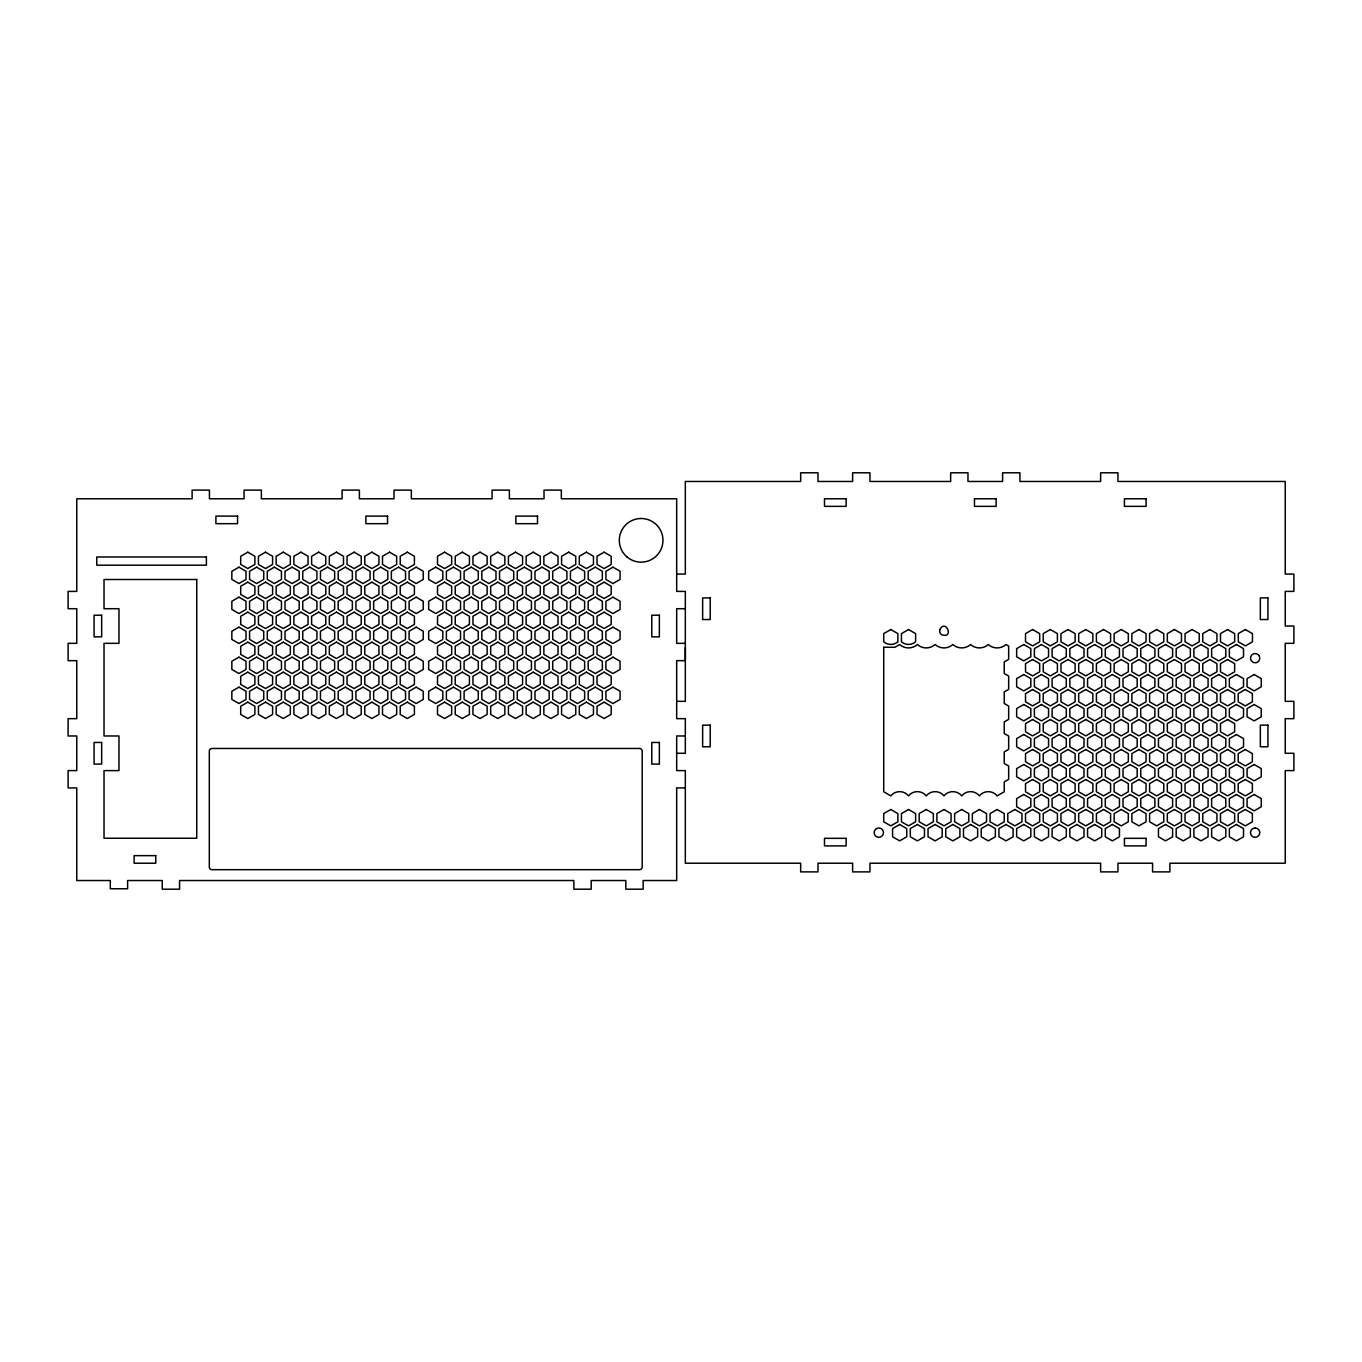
<?xml version="1.0" encoding="UTF-8"?>
<svg xmlns="http://www.w3.org/2000/svg" width="1362" height="1362" viewBox="0 0 1362 1362"><rect width="100%" height="100%" fill="white"/><g stroke="black" fill="none" stroke-linecap="round" stroke-linejoin="round"><path stroke-width="1.5" d="M685.324 787.917L676.676 787.917L676.676 880.533L643.136 880.533L643.136 889.199L625.822 889.199L625.822 880.533L591.176 880.533L591.176 889.199L573.862 889.199L573.862 880.533L179.563 880.533L179.563 889.199L162.248 889.199L162.248 880.533L127.619 880.533L127.619 888.756L110.305 888.756L110.305 880.533L76.766 880.533L76.766 787.917L68.1 787.917L68.1 770.603L76.766 770.603L76.766 735.974L68.1 735.974L68.1 718.659L76.766 718.659L76.766 660.655L68.1 660.655L68.1 643.341L76.766 643.341L76.766 608.712L68.1 608.712L68.1 591.397L76.766 591.397L76.766 498.781L192.11 498.781L192.11 490.116L209.425 490.116L209.425 498.781L244.053 498.781L244.053 490.116L261.368 490.116L261.368 498.781L342.083 498.781L342.083 490.116L359.398 490.116L359.398 498.781L394.027 498.781L394.027 490.116L411.341 490.116L411.341 498.781L492.057 498.781L492.057 490.116L509.371 490.116L509.371 498.781L544.017 498.781L544.017 490.116L561.331 490.116L561.331 498.781L676.676 498.781L676.676 591.397L685.324 591.397L685.324 643.341L685.324 701.345L676.676 701.345M676.676 574.083L685.324 574.083L685.324 481.467L800.669 481.467L800.669 472.801L817.983 472.801L817.983 481.467L852.629 481.467L852.629 472.801L869.943 472.801L869.943 481.467L950.659 481.467L950.659 472.801L967.973 472.801L967.973 481.467L1002.602 481.467L1002.602 472.801L1019.917 472.801L1019.917 481.467L1100.632 481.467L1100.632 472.801L1117.947 472.801L1117.947 481.467L1285.234 481.467L1285.234 574.083L1293.9 574.083L1293.9 591.397L1285.234 591.397L1285.234 626.026L1293.9 626.026L1293.9 643.341L1285.234 643.341L1285.234 701.345L1293.9 701.345L1293.9 718.659L1285.234 718.659L1285.234 753.288L1293.9 753.288L1293.9 770.603L1285.234 770.603L1285.234 863.219L1169.89 863.219L1169.89 871.884L1152.575 871.884L1152.575 863.219L1117.947 863.219L1117.947 871.884L1100.632 871.884L1100.632 863.219L869.943 863.219L869.943 871.884L852.629 871.884L852.629 863.219L817.983 863.219L817.983 871.884L800.669 871.884L800.669 863.219L685.324 863.219L685.324 770.603L676.676 770.603L676.676 735.974L685.324 735.974M685.324 608.712L676.676 608.712L676.676 643.341L685.324 643.341M676.676 753.288L685.324 753.288L685.324 718.659L676.676 718.659L676.676 660.655L685.324 660.655L685.324 647.461M883.717 647.273L883.717 791.782L890.799 795.868A11.407 11.407 0 0 1 908.522 795.868A11.407 11.407 0 0 1 926.262 795.868A11.407 11.407 0 0 1 943.985 795.868A11.407 11.407 0 0 1 961.708 795.868A11.407 11.407 0 0 1 979.431 795.868A11.407 11.407 0 0 1 997.154 795.868L1004.237 791.782L1004.237 781.907L1008.663 779.336L1008.663 766.04L1004.237 763.486L1004.237 751.909L1008.663 749.355L1008.663 736.059L1004.237 733.488L1004.237 721.911L1008.663 719.357L1008.663 706.061L1004.237 703.49L1004.237 691.913L1008.663 689.359L1008.663 676.063L1004.237 673.509L1004.237 661.915L1008.663 659.361L1008.663 646.065L1006.007 644.532A13.279 13.279 0 0 1 988.284 644.532A13.279 13.279 0 0 1 970.561 644.532A13.279 13.279 0 0 1 952.838 644.532A13.279 13.279 0 0 1 935.115 644.532A13.279 13.279 0 0 1 917.392 644.532A13.279 13.279 0 0 1 899.669 644.532L894.936 647.273L883.717 647.273M939.797 629.67L939.797 632.07A4.631 4.631 0 0 0 941.959 634.879C954.575 638.642 945.551 618.314 939.797 629.67M875.545 829.373L874.813 830.343A4.631 4.631 0 0 0 874.813 834.974L875.545 835.927A4.631 4.631 0 0 0 882.508 835.485A4.631 4.631 0 0 0 881.146 828.641L880.022 828.181A4.631 4.631 0 0 0 875.545 829.373M247.799 552.189L240.699 556.275L240.699 564.447L247.799 568.55L254.881 564.447L254.881 556.275L247.799 552.189M238.929 567.171L231.846 571.274L231.846 579.446L238.929 583.532L246.011 579.446L246.011 571.274L238.929 567.171M265.522 552.189L258.44 556.275L258.44 564.447L265.522 568.55L272.604 564.447L272.604 556.275L265.522 552.189M256.652 567.171L249.569 571.274L249.569 579.446L256.652 583.532L263.734 579.446L263.734 571.274L256.652 567.171M283.245 552.189L276.163 556.275L276.163 564.447L283.245 568.55L290.327 564.447L290.327 556.275L283.245 552.189M247.799 582.17L240.699 586.273L240.699 594.445L247.799 598.531L254.881 594.445L254.881 586.273L247.799 582.17M274.375 567.171L267.292 571.274L267.292 579.446L274.375 583.532L281.457 579.446L281.457 571.274L274.375 567.171M300.968 552.189L293.886 556.275L293.886 564.447L300.968 568.55L308.05 564.447L308.05 556.275L300.968 552.189M238.929 597.169L231.846 601.272L231.846 609.444L238.929 613.53L246.011 609.444L246.011 601.272L238.929 597.169M265.522 582.17L258.44 586.273L258.44 594.445L265.522 598.531L272.604 594.445L272.604 586.273L265.522 582.17M292.098 567.171L285.016 571.274L285.016 579.446L292.098 583.532L299.18 579.446L299.18 571.274L292.098 567.171M318.691 552.189L311.609 556.275L311.609 564.447L318.691 568.55L325.773 564.447L325.773 556.275L318.691 552.189M256.652 597.169L249.569 601.272L249.569 609.444L256.652 613.53L263.734 609.444L263.734 601.272L256.652 597.169M283.245 582.17L276.163 586.273L276.163 594.445L283.245 598.531L290.327 594.445L290.327 586.273L283.245 582.17M309.821 567.171L302.739 571.274L302.739 579.446L309.821 583.532L316.92 579.446L316.92 571.274L309.821 567.171M336.414 552.189L329.332 556.275L329.332 564.447L336.414 568.55L343.496 564.447L343.496 556.275L336.414 552.189M247.799 612.168L240.699 616.254L240.699 624.443L247.799 628.529L254.881 624.443L254.881 616.254L247.799 612.168M274.375 597.169L267.292 601.272L267.292 609.444L274.375 613.53L281.457 609.444L281.457 601.272L274.375 597.169M300.968 582.17L293.886 586.273L293.886 594.445L300.968 598.531L308.05 594.445L308.05 586.273L300.968 582.17M327.544 567.171L320.462 571.274L320.462 579.446L327.544 583.532L334.643 579.446L334.643 571.274L327.544 567.171M354.137 552.189L347.055 556.275L347.055 564.447L354.137 568.55L361.219 564.447L361.219 556.275L354.137 552.189M238.929 627.167L231.846 631.253L231.846 639.442L238.929 643.528L246.011 639.442L246.011 631.253L238.929 627.167M265.522 612.168L258.44 616.254L258.44 624.443L265.522 628.529L272.604 624.443L272.604 616.254L265.522 612.168M292.098 597.169L285.016 601.272L285.016 609.444L292.098 613.53L299.18 609.444L299.18 601.272L292.098 597.169M318.691 582.17L311.609 586.273L311.609 594.445L318.691 598.531L325.773 594.445L325.773 586.273L318.691 582.17M345.284 567.171L338.185 571.274L338.185 579.446L345.284 583.532L352.366 579.446L352.366 571.274L345.284 567.171M371.86 552.189L364.778 556.275L364.778 564.447L371.86 568.55L378.942 564.447L378.942 556.275L371.86 552.189M256.652 627.167L249.569 631.253L249.569 639.442L256.652 643.528L263.734 639.442L263.734 631.253L256.652 627.167M283.245 612.168L276.163 616.254L276.163 624.443L283.245 628.529L290.327 624.443L290.327 616.254L283.245 612.168M309.821 597.169L302.739 601.272L302.739 609.444L309.821 613.53L316.92 609.444L316.92 601.272L309.821 597.169M336.414 582.17L329.332 586.273L329.332 594.445L336.414 598.531L343.496 594.445L343.496 586.273L336.414 582.17M363.007 567.171L355.925 571.274L355.925 579.446L363.007 583.532L370.089 579.446L370.089 571.274L363.007 567.171M389.583 552.189L382.501 556.275L382.501 564.447L389.583 568.55L396.665 564.447L396.665 556.275L389.583 552.189M247.799 642.166L240.699 646.252L240.699 654.441L247.799 658.527L254.881 654.441L254.881 646.252L247.799 642.166M274.375 627.167L267.292 631.253L267.292 639.442L274.375 643.528L281.457 639.442L281.457 631.253L274.375 627.167M300.968 612.168L293.886 616.254L293.886 624.443L300.968 628.529L308.05 624.443L308.05 616.254L300.968 612.168M327.544 597.169L320.462 601.272L320.462 609.444L327.544 613.53L334.643 609.444L334.643 601.272L327.544 597.169M354.137 582.17L347.055 586.273L347.055 594.445L354.137 598.531L361.219 594.445L361.219 586.273L354.137 582.17M380.73 567.171L373.648 571.274L373.648 579.446L380.73 583.532L387.812 579.446L387.812 571.274L380.73 567.171M407.306 552.189L400.224 556.275L400.224 564.447L407.306 568.55L414.406 564.447L414.406 556.275L407.306 552.189M238.929 657.165L231.846 661.251L231.846 669.44L238.929 673.526L246.011 669.44L246.011 661.251L238.929 657.165M265.522 642.166L258.44 646.252L258.44 654.441L265.522 658.527L272.604 654.441L272.604 646.252L265.522 642.166M292.098 627.167L285.016 631.253L285.016 639.442L292.098 643.528L299.18 639.442L299.18 631.253L292.098 627.167M318.691 612.168L311.609 616.254L311.609 624.443L318.691 628.529L325.773 624.443L325.773 616.254L318.691 612.168M345.284 597.169L338.185 601.272L338.185 609.444L345.284 613.53L352.366 609.444L352.366 601.272L345.284 597.169M371.86 582.17L364.778 586.273L364.778 594.445L371.86 598.531L378.942 594.445L378.942 586.273L371.86 582.17M398.453 567.171L391.371 571.274L391.371 579.446L398.453 583.532L405.535 579.446L405.535 571.274L398.453 567.171M256.652 657.165L249.569 661.251L249.569 669.44L256.652 673.526L263.734 669.44L263.734 661.251L256.652 657.165M283.245 642.166L276.163 646.252L276.163 654.441L283.245 658.527L290.327 654.441L290.327 646.252L283.245 642.166M309.821 627.167L302.739 631.253L302.739 639.442L309.821 643.528L316.92 639.442L316.92 631.253L309.821 627.167M336.414 612.168L329.332 616.254L329.332 624.443L336.414 628.529L343.496 624.443L343.496 616.254L336.414 612.168M363.007 597.169L355.925 601.272L355.925 609.444L363.007 613.53L370.089 609.444L370.089 601.272L363.007 597.169M389.583 582.17L382.501 586.273L382.501 594.445L389.583 598.531L396.665 594.445L396.665 586.273L389.583 582.17M416.176 567.171L409.094 571.274L409.094 579.446L416.176 583.532L423.259 579.446L423.259 571.274L416.176 567.171M444.591 552.189L437.508 556.275L437.508 564.447L444.591 568.55L451.673 564.447L451.673 556.275L444.591 552.189M247.799 672.164L240.699 676.25L240.699 684.439L247.799 688.525L254.881 684.439L254.881 676.25L247.799 672.164M274.375 657.165L267.292 661.251L267.292 669.44L274.375 673.526L281.457 669.44L281.457 661.251L274.375 657.165M300.968 642.166L293.886 646.252L293.886 654.441L300.968 658.527L308.05 654.441L308.05 646.252L300.968 642.166M327.544 627.167L320.462 631.253L320.462 639.442L327.544 643.528L334.643 639.442L334.643 631.253L327.544 627.167M354.137 612.168L347.055 616.254L347.055 624.443L354.137 628.529L361.219 624.443L361.219 616.254L354.137 612.168M380.73 597.169L373.648 601.272L373.648 609.444L380.73 613.53L387.812 609.444L387.812 601.272L380.73 597.169M407.306 582.17L400.224 586.273L400.224 594.445L407.306 598.531L414.406 594.445L414.406 586.273L407.306 582.17M435.738 567.171L428.655 571.274L428.655 579.446L435.738 583.532L442.82 579.446L442.82 571.274L435.738 567.171M462.314 552.189L455.231 556.275L455.231 564.447L462.314 568.55L469.413 564.447L469.413 556.275L462.314 552.189M238.929 687.163L231.846 691.249L231.846 699.438L238.929 703.524L246.011 699.438L246.011 691.249L238.929 687.163M265.522 672.164L258.44 676.25L258.44 684.439L265.522 688.525L272.604 684.439L272.604 676.25L265.522 672.164M292.098 657.165L285.016 661.251L285.016 669.44L292.098 673.526L299.18 669.44L299.18 661.251L292.098 657.165M318.691 642.166L311.609 646.252L311.609 654.441L318.691 658.527L325.773 654.441L325.773 646.252L318.691 642.166M345.284 627.167L338.185 631.253L338.185 639.442L345.284 643.528L352.366 639.442L352.366 631.253L345.284 627.167M371.86 612.168L364.778 616.254L364.778 624.443L371.86 628.529L378.942 624.443L378.942 616.254L371.86 612.168M398.453 597.169L391.371 601.272L391.371 609.444L398.453 613.53L405.535 609.444L405.535 601.272L398.453 597.169M453.461 567.171L446.378 571.274L446.378 579.446L453.461 583.532L460.543 579.446L460.543 571.274L453.461 567.171M480.037 552.189L472.954 556.275L472.954 564.447L480.037 568.55L487.136 564.447L487.136 556.275L480.037 552.189M256.652 687.163L249.569 691.249L249.569 699.438L256.652 703.524L263.734 699.438L263.734 691.249L256.652 687.163M283.245 672.164L276.163 676.25L276.163 684.439L283.245 688.525L290.327 684.439L290.327 676.25L283.245 672.164M309.821 657.165L302.739 661.251L302.739 669.44L309.821 673.526L316.92 669.44L316.92 661.251L309.821 657.165M336.414 642.166L329.332 646.252L329.332 654.441L336.414 658.527L343.496 654.441L343.496 646.252L336.414 642.166M363.007 627.167L355.925 631.253L355.925 639.442L363.007 643.528L370.089 639.442L370.089 631.253L363.007 627.167M389.583 612.168L382.501 616.254L382.501 624.443L389.583 628.529L396.665 624.443L396.665 616.254L389.583 612.168M416.176 597.169L409.094 601.272L409.094 609.444L416.176 613.53L423.259 609.444L423.259 601.272L416.176 597.169M444.591 582.17L437.508 586.273L437.508 594.445L444.591 598.531L451.673 594.445L451.673 586.273L444.591 582.17M471.184 567.171L464.101 571.274L464.101 579.446L471.184 583.532L478.266 579.446L478.266 571.274L471.184 567.171M497.777 552.189L490.678 556.275L490.678 564.447L497.777 568.55L504.859 564.447L504.859 556.275L497.777 552.189M247.799 702.162L240.699 706.248L240.699 714.437L247.799 718.523L254.881 714.437L254.881 706.248L247.799 702.162M274.375 687.163L267.292 691.249L267.292 699.438L274.375 703.524L281.457 699.438L281.457 691.249L274.375 687.163M300.968 672.164L293.886 676.25L293.886 684.439L300.968 688.525L308.05 684.439L308.05 676.25L300.968 672.164M327.544 657.165L320.462 661.251L320.462 669.44L327.544 673.526L334.643 669.44L334.643 661.251L327.544 657.165M354.137 642.166L347.055 646.252L347.055 654.441L354.137 658.527L361.219 654.441L361.219 646.252L354.137 642.166M380.73 627.167L373.648 631.253L373.648 639.442L380.73 643.528L387.812 639.442L387.812 631.253L380.73 627.167M407.306 612.168L400.224 616.254L400.224 624.443L407.306 628.529L414.406 624.443L414.406 616.254L407.306 612.168M435.738 597.169L428.655 601.272L428.655 609.444L435.738 613.53L442.82 609.444L442.82 601.272L435.738 597.169M462.314 582.17L455.231 586.273L455.231 594.445L462.314 598.531L469.413 594.445L469.413 586.273L462.314 582.17M488.907 567.171L481.825 571.274L481.825 579.446L488.907 583.532L495.989 579.446L495.989 571.274L488.907 567.171M515.5 552.189L508.418 556.275L508.418 564.447L515.5 568.55L522.582 564.447L522.582 556.275L515.5 552.189M265.522 702.162L258.44 706.248L258.44 714.437L265.522 718.523L272.604 714.437L272.604 706.248L265.522 702.162M292.098 687.163L285.016 691.249L285.016 699.438L292.098 703.524L299.18 699.438L299.18 691.249L292.098 687.163M318.691 672.164L311.609 676.25L311.609 684.439L318.691 688.525L325.773 684.439L325.773 676.25L318.691 672.164M345.284 657.165L338.185 661.251L338.185 669.44L345.284 673.526L352.366 669.44L352.366 661.251L345.284 657.165M371.86 642.166L364.778 646.252L364.778 654.441L371.86 658.527L378.942 654.441L378.942 646.252L371.86 642.166M398.453 627.167L391.371 631.253L391.371 639.442L398.453 643.528L405.535 639.442L405.535 631.253L398.453 627.167M453.461 597.169L446.378 601.272L446.378 609.444L453.461 613.53L460.543 609.444L460.543 601.272L453.461 597.169M480.037 582.17L472.954 586.273L472.954 594.445L480.037 598.531L487.136 594.445L487.136 586.273L480.037 582.17M506.63 567.171L499.548 571.274L499.548 579.446L506.63 583.532L513.712 579.446L513.712 571.274L506.63 567.171M533.223 552.189L526.141 556.275L526.141 564.447L533.223 568.55L540.305 564.447L540.305 556.275L533.223 552.189M283.245 702.162L276.163 706.248L276.163 714.437L283.245 718.523L290.327 714.437L290.327 706.248L283.245 702.162M309.821 687.163L302.739 691.249L302.739 699.438L309.821 703.524L316.92 699.438L316.92 691.249L309.821 687.163M336.414 672.164L329.332 676.25L329.332 684.439L336.414 688.525L343.496 684.439L343.496 676.25L336.414 672.164M363.007 657.165L355.925 661.251L355.925 669.44L363.007 673.526L370.089 669.44L370.089 661.251L363.007 657.165M389.583 642.166L382.501 646.252L382.501 654.441L389.583 658.527L396.665 654.441L396.665 646.252L389.583 642.166M416.176 627.167L409.094 631.253L409.094 639.442L416.176 643.528L423.259 639.442L423.259 631.253L416.176 627.167M444.591 612.168L437.508 616.254L437.508 624.443L444.591 628.529L451.673 624.443L451.673 616.254L444.591 612.168M471.184 597.169L464.101 601.272L464.101 609.444L471.184 613.53L478.266 609.444L478.266 601.272L471.184 597.169M497.777 582.17L490.678 586.273L490.678 594.445L497.777 598.531L504.859 594.445L504.859 586.273L497.777 582.17M524.353 567.171L517.271 571.274L517.271 579.446L524.353 583.532L531.435 579.446L531.435 571.274L524.353 567.171M550.946 552.189L543.864 556.275L543.864 564.447L550.946 568.55L558.028 564.447L558.028 556.275L550.946 552.189M300.968 702.162L293.886 706.248L293.886 714.437L300.968 718.523L308.05 714.437L308.05 706.248L300.968 702.162M327.544 687.163L320.462 691.249L320.462 699.438L327.544 703.524L334.643 699.438L334.643 691.249L327.544 687.163M354.137 672.164L347.055 676.25L347.055 684.439L354.137 688.525L361.219 684.439L361.219 676.25L354.137 672.164M380.73 657.165L373.648 661.251L373.648 669.44L380.73 673.526L387.812 669.44L387.812 661.251L380.73 657.165M407.306 642.166L400.224 646.252L400.224 654.441L407.306 658.527L414.406 654.441L414.406 646.252L407.306 642.166M435.738 627.167L428.655 631.253L428.655 639.442L435.738 643.528L442.82 639.442L442.82 631.253L435.738 627.167M462.314 612.168L455.231 616.254L455.231 624.443L462.314 628.529L469.413 624.443L469.413 616.254L462.314 612.168M488.907 597.169L481.825 601.272L481.825 609.444L488.907 613.53L495.989 609.444L495.989 601.272L488.907 597.169M515.5 582.17L508.418 586.273L508.418 594.445L515.5 598.531L522.582 594.445L522.582 586.273L515.5 582.17M542.076 567.171L534.994 571.274L534.994 579.446L542.076 583.532L549.158 579.446L549.158 571.274L542.076 567.171M568.669 552.189L561.587 556.275L561.587 564.447L568.669 568.55L575.751 564.447L575.751 556.275L568.669 552.189M318.691 702.162L311.609 706.248L311.609 714.437L318.691 718.523L325.773 714.437L325.773 706.248L318.691 702.162M345.284 687.163L338.185 691.249L338.185 699.438L345.284 703.524L352.366 699.438L352.366 691.249L345.284 687.163M371.86 672.164L364.778 676.25L364.778 684.439L371.86 688.525L378.942 684.439L378.942 676.25L371.86 672.164M398.453 657.165L391.371 661.251L391.371 669.44L398.453 673.526L405.535 669.44L405.535 661.251L398.453 657.165M453.461 627.167L446.378 631.253L446.378 639.442L453.461 643.528L460.543 639.442L460.543 631.253L453.461 627.167M480.037 612.168L472.954 616.254L472.954 624.443L480.037 628.529L487.136 624.443L487.136 616.254L480.037 612.168M506.63 597.169L499.548 601.272L499.548 609.444L506.63 613.53L513.712 609.444L513.712 601.272L506.63 597.169M533.223 582.17L526.141 586.273L526.141 594.445L533.223 598.531L540.305 594.445L540.305 586.273L533.223 582.17M559.799 567.171L552.717 571.274L552.717 579.446L559.799 583.532L566.898 579.446L566.898 571.274L559.799 567.171M586.392 552.189L579.31 556.275L579.31 564.447L586.392 568.55L593.474 564.447L593.474 556.275L586.392 552.189M336.414 702.162L329.332 706.248L329.332 714.437L336.414 718.523L343.496 714.437L343.496 706.248L336.414 702.162M363.007 687.163L355.925 691.249L355.925 699.438L363.007 703.524L370.089 699.438L370.089 691.249L363.007 687.163M389.583 672.164L382.501 676.25L382.501 684.439L389.583 688.525L396.665 684.439L396.665 676.25L389.583 672.164M416.176 657.165L409.094 661.251L409.094 669.44L416.176 673.526L423.259 669.44L423.259 661.251L416.176 657.165M444.591 642.166L437.508 646.252L437.508 654.441L444.591 658.527L451.673 654.441L451.673 646.252L444.591 642.166M471.184 627.167L464.101 631.253L464.101 639.442L471.184 643.528L478.266 639.442L478.266 631.253L471.184 627.167M497.777 612.168L490.678 616.254L490.678 624.443L497.777 628.529L504.859 624.443L504.859 616.254L497.777 612.168M524.353 597.169L517.271 601.272L517.271 609.444L524.353 613.53L531.435 609.444L531.435 601.272L524.353 597.169M550.946 582.17L543.864 586.273L543.864 594.445L550.946 598.531L558.028 594.445L558.028 586.273L550.946 582.17M577.539 567.171L570.44 571.274L570.44 579.446L577.539 583.532L584.621 579.446L584.621 571.274L577.539 567.171M604.115 552.189L597.033 556.275L597.033 564.447L604.115 568.55L611.197 564.447L611.197 556.275L604.115 552.189M354.137 702.162L347.055 706.248L347.055 714.437L354.137 718.523L361.219 714.437L361.219 706.248L354.137 702.162M380.73 687.163L373.648 691.249L373.648 699.438L380.73 703.524L387.812 699.438L387.812 691.249L380.73 687.163M407.306 672.164L400.224 676.25L400.224 684.439L407.306 688.525L414.406 684.439L414.406 676.25L407.306 672.164M435.738 657.165L428.655 661.251L428.655 669.44L435.738 673.526L442.82 669.44L442.82 661.251L435.738 657.165M462.314 642.166L455.231 646.252L455.231 654.441L462.314 658.527L469.413 654.441L469.413 646.252L462.314 642.166M488.907 627.167L481.825 631.253L481.825 639.442L488.907 643.528L495.989 639.442L495.989 631.253L488.907 627.167M515.5 612.168L508.418 616.254L508.418 624.443L515.5 628.529L522.582 624.443L522.582 616.254L515.5 612.168M542.076 597.169L534.994 601.272L534.994 609.444L542.076 613.53L549.158 609.444L549.158 601.272L542.076 597.169M568.669 582.17L561.587 586.273L561.587 594.445L568.669 598.531L575.751 594.445L575.751 586.273L568.669 582.17M595.262 567.171L588.18 571.274L588.18 579.446L595.262 583.532L602.345 579.446L602.345 571.274L595.262 567.171M371.86 702.162L364.778 706.248L364.778 714.437L371.86 718.523L378.942 714.437L378.942 706.248L371.86 702.162M398.453 687.163L391.371 691.249L391.371 699.438L398.453 703.524L405.535 699.438L405.535 691.249L398.453 687.163M453.461 657.165L446.378 661.251L446.378 669.44L453.461 673.526L460.543 669.44L460.543 661.251L453.461 657.165M480.037 642.166L472.954 646.252L472.954 654.441L480.037 658.527L487.136 654.441L487.136 646.252L480.037 642.166M506.63 627.167L499.548 631.253L499.548 639.442L506.63 643.528L513.712 639.442L513.712 631.253L506.63 627.167M533.223 612.168L526.141 616.254L526.141 624.443L533.223 628.529L540.305 624.443L540.305 616.254L533.223 612.168M559.799 597.169L552.717 601.272L552.717 609.444L559.799 613.53L566.898 609.444L566.898 601.272L559.799 597.169M586.392 582.17L579.31 586.273L579.31 594.445L586.392 598.531L593.474 594.445L593.474 586.273L586.392 582.17M612.985 567.171L605.903 571.274L605.903 579.446L612.985 583.532L620.068 579.446L620.068 571.274L612.985 567.171M389.583 702.162L382.501 706.248L382.501 714.437L389.583 718.523L396.665 714.437L396.665 706.248L389.583 702.162M416.176 687.163L409.094 691.249L409.094 699.438L416.176 703.524L423.259 699.438L423.259 691.249L416.176 687.163M444.591 672.164L437.508 676.25L437.508 684.439L444.591 688.525L451.673 684.439L451.673 676.25L444.591 672.164M471.184 657.165L464.101 661.251L464.101 669.44L471.184 673.526L478.266 669.44L478.266 661.251L471.184 657.165M497.777 642.166L490.678 646.252L490.678 654.441L497.777 658.527L504.859 654.441L504.859 646.252L497.777 642.166M524.353 627.167L517.271 631.253L517.271 639.442L524.353 643.528L531.435 639.442L531.435 631.253L524.353 627.167M550.946 612.168L543.864 616.254L543.864 624.443L550.946 628.529L558.028 624.443L558.028 616.254L550.946 612.168M577.539 597.169L570.44 601.272L570.44 609.444L577.539 613.53L584.621 609.444L584.621 601.272L577.539 597.169M604.115 582.17L597.033 586.273L597.033 594.445L604.115 598.531L611.197 594.445L611.197 586.273L604.115 582.17M407.306 702.162L400.224 706.248L400.224 714.437L407.306 718.523L414.406 714.437L414.406 706.248L407.306 702.162M435.738 687.163L428.655 691.249L428.655 699.438L435.738 703.524L442.82 699.438L442.82 691.249L435.738 687.163M462.314 672.164L455.231 676.25L455.231 684.439L462.314 688.525L469.413 684.439L469.413 676.25L462.314 672.164M488.907 657.165L481.825 661.251L481.825 669.44L488.907 673.526L495.989 669.44L495.989 661.251L488.907 657.165M515.5 642.166L508.418 646.252L508.418 654.441L515.5 658.527L522.582 654.441L522.582 646.252L515.5 642.166M542.076 627.167L534.994 631.253L534.994 639.442L542.076 643.528L549.158 639.442L549.158 631.253L542.076 627.167M568.669 612.168L561.587 616.254L561.587 624.443L568.669 628.529L575.751 624.443L575.751 616.254L568.669 612.168M595.262 597.169L588.18 601.272L588.18 609.444L595.262 613.53L602.345 609.444L602.345 601.272L595.262 597.169M453.461 687.163L446.378 691.249L446.378 699.438L453.461 703.524L460.543 699.438L460.543 691.249L453.461 687.163M480.037 672.164L472.954 676.25L472.954 684.439L480.037 688.525L487.136 684.439L487.136 676.25L480.037 672.164M506.63 657.165L499.548 661.251L499.548 669.44L506.63 673.526L513.712 669.44L513.712 661.251L506.63 657.165M533.223 642.166L526.141 646.252L526.141 654.441L533.223 658.527L540.305 654.441L540.305 646.252L533.223 642.166M559.799 627.167L552.717 631.253L552.717 639.442L559.799 643.528L566.898 639.442L566.898 631.253L559.799 627.167M586.392 612.168L579.31 616.254L579.31 624.443L586.392 628.529L593.474 624.443L593.474 616.254L586.392 612.168M612.985 597.169L605.903 601.272L605.903 609.444L612.985 613.53L620.068 609.444L620.068 601.272L612.985 597.169M444.591 702.162L437.508 706.248L437.508 714.437L444.591 718.523L451.673 714.437L451.673 706.248L444.591 702.162M471.184 687.163L464.101 691.249L464.101 699.438L471.184 703.524L478.266 699.438L478.266 691.249L471.184 687.163M497.777 672.164L490.678 676.25L490.678 684.439L497.777 688.525L504.859 684.439L504.859 676.25L497.777 672.164M524.353 657.165L517.271 661.251L517.271 669.44L524.353 673.526L531.435 669.44L531.435 661.251L524.353 657.165M550.946 642.166L543.864 646.252L543.864 654.441L550.946 658.527L558.028 654.441L558.028 646.252L550.946 642.166M577.539 627.167L570.44 631.253L570.44 639.442L577.539 643.528L584.621 639.442L584.621 631.253L577.539 627.167M604.115 612.168L597.033 616.254L597.033 624.443L604.115 628.529L611.197 624.443L611.197 616.254L604.115 612.168M462.314 702.162L455.231 706.248L455.231 714.437L462.314 718.523L469.413 714.437L469.413 706.248L462.314 702.162M488.907 687.163L481.825 691.249L481.825 699.438L488.907 703.524L495.989 699.438L495.989 691.249L488.907 687.163M515.5 672.164L508.418 676.25L508.418 684.439L515.5 688.525L522.582 684.439L522.582 676.25L515.5 672.164M542.076 657.165L534.994 661.251L534.994 669.44L542.076 673.526L549.158 669.44L549.158 661.251L542.076 657.165M568.669 642.166L561.587 646.252L561.587 654.441L568.669 658.527L575.751 654.441L575.751 646.252L568.669 642.166M595.262 627.167L588.18 631.253L588.18 639.442L595.262 643.528L602.345 639.442L602.345 631.253L595.262 627.167M480.037 702.162L472.954 706.248L472.954 714.437L480.037 718.523L487.136 714.437L487.136 706.248L480.037 702.162M506.63 687.163L499.548 691.249L499.548 699.438L506.63 703.524L513.712 699.438L513.712 691.249L506.63 687.163M533.223 672.164L526.141 676.25L526.141 684.439L533.223 688.525L540.305 684.439L540.305 676.25L533.223 672.164M559.799 657.165L552.717 661.251L552.717 669.44L559.799 673.526L566.898 669.44L566.898 661.251L559.799 657.165M586.392 642.166L579.31 646.252L579.31 654.441L586.392 658.527L593.474 654.441L593.474 646.252L586.392 642.166M612.985 627.167L605.903 631.253L605.903 639.442L612.985 643.528L620.068 639.442L620.068 631.253L612.985 627.167M497.777 702.162L490.678 706.248L490.678 714.437L497.777 718.523L504.859 714.437L504.859 706.248L497.777 702.162M524.353 687.163L517.271 691.249L517.271 699.438L524.353 703.524L531.435 699.438L531.435 691.249L524.353 687.163M550.946 672.164L543.864 676.25L543.864 684.439L550.946 688.525L558.028 684.439L558.028 676.25L550.946 672.164M577.539 657.165L570.44 661.251L570.44 669.44L577.539 673.526L584.621 669.44L584.621 661.251L577.539 657.165M604.115 642.166L597.033 646.252L597.033 654.441L604.115 658.527L611.197 654.441L611.197 646.252L604.115 642.166M515.5 702.162L508.418 706.248L508.418 714.437L515.5 718.523L522.582 714.437L522.582 706.248L515.5 702.162M542.076 687.163L534.994 691.249L534.994 699.438L542.076 703.524L549.158 699.438L549.158 691.249L542.076 687.163M568.669 672.164L561.587 676.25L561.587 684.439L568.669 688.525L575.751 684.439L575.751 676.25L568.669 672.164M595.262 657.165L588.18 661.251L588.18 669.44L595.262 673.526L602.345 669.44L602.345 661.251L595.262 657.165M533.223 702.162L526.141 706.248L526.141 714.437L533.223 718.523L540.305 714.437L540.305 706.248L533.223 702.162M559.799 687.163L552.717 691.249L552.717 699.438L559.799 703.524L566.898 699.438L566.898 691.249L559.799 687.163M586.392 672.164L579.31 676.25L579.31 684.439L586.392 688.525L593.474 684.439L593.474 676.25L586.392 672.164M612.985 657.165L605.903 661.251L605.903 669.44L612.985 673.526L620.068 669.44L620.068 661.251L612.985 657.165M550.946 702.162L543.864 706.248L543.864 714.437L550.946 718.523L558.028 714.437L558.028 706.248L550.946 702.162M577.539 687.163L570.44 691.249L570.44 699.438L577.539 703.524L584.621 699.438L584.621 691.249L577.539 687.163M604.115 672.164L597.033 676.25L597.033 684.439L604.115 688.525L611.197 684.439L611.197 676.25L604.115 672.164M568.669 702.162L561.587 706.248L561.587 714.437L568.669 718.523L575.751 714.437L575.751 706.248L568.669 702.162M595.262 687.163L588.18 691.249L588.18 699.438L595.262 703.524L602.345 699.438L602.345 691.249L595.262 687.163M586.392 702.162L579.31 706.248L579.31 714.437L586.392 718.523L593.474 714.437L593.474 706.248L586.392 702.162M612.985 687.163L605.903 691.249L605.903 699.438L612.985 703.524L620.068 699.438L620.068 691.249L612.985 687.163M604.115 702.162L597.033 706.248L597.033 714.437L604.115 718.523L611.197 714.437L611.197 706.248L604.115 702.162M890.799 629.533L883.717 633.619L883.717 641.808A10.828 10.828 0 0 0 897.881 641.808L897.881 633.619L890.799 629.533M908.522 629.533L901.44 633.619L901.44 641.808A10.828 10.828 0 0 0 915.622 641.808L915.622 633.619L908.522 629.533M1032.6 629.533L1025.518 633.619L1025.518 641.808L1032.6 645.894L1039.683 641.808L1039.683 633.619L1032.6 629.533M1023.747 644.532L1016.648 648.618L1016.648 656.807L1023.747 660.893L1030.83 656.807L1030.83 648.618L1023.747 644.532M1050.323 629.533L1043.241 633.619L1043.241 641.808L1050.323 645.894L1057.406 641.808L1057.406 633.619L1050.323 629.533M1041.47 644.532L1034.388 648.618L1034.388 656.807L1041.47 660.893L1048.553 656.807L1048.553 648.618L1041.47 644.532M1068.046 629.533L1060.964 633.619L1060.964 641.808L1068.046 645.894L1075.129 641.808L1075.129 633.619L1068.046 629.533M1032.6 659.531L1025.518 663.617L1025.518 671.807L1032.6 675.892L1039.683 671.807L1039.683 663.617L1032.6 659.531M1059.193 644.532L1052.111 648.618L1052.111 656.807L1059.193 660.893L1066.276 656.807L1066.276 648.618L1059.193 644.532M1085.769 629.533L1078.687 633.619L1078.687 641.808L1085.769 645.894L1092.869 641.808L1092.869 633.619L1085.769 629.533M1023.747 674.53L1016.648 678.616L1016.648 686.806L1023.747 690.892L1030.83 686.806L1030.83 678.616L1023.747 674.53M1050.323 659.531L1043.241 663.617L1043.241 671.807L1050.323 675.892L1057.406 671.807L1057.406 663.617L1050.323 659.531M1076.916 644.532L1069.834 648.618L1069.834 656.807L1076.916 660.893L1083.999 656.807L1083.999 648.618L1076.916 644.532M1103.509 629.533L1096.41 633.619L1096.41 641.808L1103.509 645.894L1110.592 641.808L1110.592 633.619L1103.509 629.533M1041.47 674.53L1034.388 678.616L1034.388 686.806L1041.47 690.892L1048.553 686.806L1048.553 678.616L1041.47 674.53M1068.046 659.531L1060.964 663.617L1060.964 671.807L1068.046 675.892L1075.129 671.807L1075.129 663.617L1068.046 659.531M1094.639 644.532L1087.557 648.618L1087.557 656.807L1094.639 660.893L1101.722 656.807L1101.722 648.618L1094.639 644.532M1121.232 629.533L1114.133 633.619L1114.133 641.808L1121.232 645.894L1128.315 641.808L1128.315 633.619L1121.232 629.533M1032.6 689.53L1025.518 693.616L1025.518 701.805L1032.6 705.891L1039.683 701.805L1039.683 693.616L1032.6 689.53M1059.193 674.53L1052.111 678.616L1052.111 686.806L1059.193 690.892L1066.276 686.806L1066.276 678.616L1059.193 674.53M1085.769 659.531L1078.687 663.617L1078.687 671.807L1085.769 675.892L1092.869 671.807L1092.869 663.617L1085.769 659.531M1112.362 644.532L1105.28 648.618L1105.28 656.807L1112.362 660.893L1119.445 656.807L1119.445 648.618L1112.362 644.532M1138.955 629.533L1131.873 633.619L1131.873 641.808L1138.955 645.894L1146.038 641.808L1146.038 633.619L1138.955 629.533M1023.747 704.529L1016.648 708.615L1016.648 716.787L1023.747 720.89L1030.83 716.787L1030.83 708.615L1023.747 704.529M1050.323 689.53L1043.241 693.616L1043.241 701.805L1050.323 705.891L1057.406 701.805L1057.406 693.616L1050.323 689.53M1076.916 674.53L1069.834 678.616L1069.834 686.806L1076.916 690.892L1083.999 686.806L1083.999 678.616L1076.916 674.53M1103.509 659.531L1096.41 663.617L1096.41 671.807L1103.509 675.892L1110.592 671.807L1110.592 663.617L1103.509 659.531M1130.085 644.532L1123.003 648.618L1123.003 656.807L1130.085 660.893L1137.168 656.807L1137.168 648.618L1130.085 644.532M1156.678 629.533L1149.596 633.619L1149.596 641.808L1156.678 645.894L1163.761 641.808L1163.761 633.619L1156.678 629.533M1041.47 704.529L1034.388 708.615L1034.388 716.787L1041.47 720.89L1048.553 716.787L1048.553 708.615L1041.47 704.529M1068.046 689.53L1060.964 693.616L1060.964 701.805L1068.046 705.891L1075.129 701.805L1075.129 693.616L1068.046 689.53M1094.639 674.53L1087.557 678.616L1087.557 686.806L1094.639 690.892L1101.722 686.806L1101.722 678.616L1094.639 674.53M1121.232 659.531L1114.133 663.617L1114.133 671.807L1121.232 675.892L1128.315 671.807L1128.315 663.617L1121.232 659.531M1147.808 644.532L1140.726 648.618L1140.726 656.807L1147.808 660.893L1154.891 656.807L1154.891 648.618L1147.808 644.532M1174.402 629.533L1167.319 633.619L1167.319 641.808L1174.402 645.894L1181.484 641.808L1181.484 633.619L1174.402 629.533M1032.6 719.528L1025.518 723.614L1025.518 731.786L1032.6 735.889L1039.683 731.786L1039.683 723.614L1032.6 719.528M1059.193 704.529L1052.111 708.615L1052.111 716.787L1059.193 720.89L1066.276 716.787L1066.276 708.615L1059.193 704.529M1085.769 689.53L1078.687 693.616L1078.687 701.805L1085.769 705.891L1092.869 701.805L1092.869 693.616L1085.769 689.53M1112.362 674.53L1105.28 678.616L1105.28 686.806L1112.362 690.892L1119.445 686.806L1119.445 678.616L1112.362 674.53M1138.955 659.531L1131.873 663.617L1131.873 671.807L1138.955 675.892L1146.038 671.807L1146.038 663.617L1138.955 659.531M1165.532 644.532L1158.449 648.618L1158.449 656.807L1165.532 660.893L1172.614 656.807L1172.614 648.618L1165.532 644.532M1192.125 629.533L1185.042 633.619L1185.042 641.808L1192.125 645.894L1199.207 641.808L1199.207 633.619L1192.125 629.533M890.799 809.505L883.717 813.591L883.717 821.78L890.799 825.866L897.881 821.78L897.881 813.591L890.799 809.505M1023.747 734.527L1016.648 738.613L1016.648 746.785L1023.747 750.888L1030.83 746.785L1030.83 738.613L1023.747 734.527M1050.323 719.528L1043.241 723.614L1043.241 731.786L1050.323 735.889L1057.406 731.786L1057.406 723.614L1050.323 719.528M1076.916 704.529L1069.834 708.615L1069.834 716.787L1076.916 720.89L1083.999 716.787L1083.999 708.615L1076.916 704.529M1103.509 689.53L1096.41 693.616L1096.41 701.805L1103.509 705.891L1110.592 701.805L1110.592 693.616L1103.509 689.53M1130.085 674.53L1123.003 678.616L1123.003 686.806L1130.085 690.892L1137.168 686.806L1137.168 678.616L1130.085 674.53M1156.678 659.531L1149.596 663.617L1149.596 671.807L1156.678 675.892L1163.761 671.807L1163.761 663.617L1156.678 659.531M1183.255 644.532L1176.172 648.618L1176.172 656.807L1183.255 660.893L1190.354 656.807L1190.354 648.618L1183.255 644.532M1209.848 629.533L1202.765 633.619L1202.765 641.808L1209.848 645.894L1216.93 641.808L1216.93 633.619L1209.848 629.533M908.522 809.505L901.44 813.591L901.44 821.78L908.522 825.866L915.622 821.78L915.622 813.591L908.522 809.505M1041.47 734.527L1034.388 738.613L1034.388 746.785L1041.47 750.888L1048.553 746.785L1048.553 738.613L1041.47 734.527M1068.046 719.528L1060.964 723.614L1060.964 731.786L1068.046 735.889L1075.129 731.786L1075.129 723.614L1068.046 719.528M1094.639 704.529L1087.557 708.615L1087.557 716.787L1094.639 720.89L1101.722 716.787L1101.722 708.615L1094.639 704.529M1121.232 689.53L1114.133 693.616L1114.133 701.805L1121.232 705.891L1128.315 701.805L1128.315 693.616L1121.232 689.53M1147.808 674.53L1140.726 678.616L1140.726 686.806L1147.808 690.892L1154.891 686.806L1154.891 678.616L1147.808 674.53M1174.402 659.531L1167.319 663.617L1167.319 671.807L1174.402 675.892L1181.484 671.807L1181.484 663.617L1174.402 659.531M1200.995 644.532L1193.895 648.618L1193.895 656.807L1200.995 660.893L1208.077 656.807L1208.077 648.618L1200.995 644.532M1227.571 629.533L1220.488 633.619L1220.488 641.808L1227.571 645.894L1234.653 641.808L1234.653 633.619L1227.571 629.533M899.669 824.504L892.587 828.59L892.587 836.779L899.669 840.865L906.751 836.779L906.751 828.59L899.669 824.504M926.262 809.505L919.163 813.591L919.163 821.78L926.262 825.866L933.345 821.78L933.345 813.591L926.262 809.505M1032.6 749.509L1025.518 753.612L1025.518 761.784L1032.6 765.87L1039.683 761.784L1039.683 753.612L1032.6 749.509M1059.193 734.527L1052.111 738.613L1052.111 746.785L1059.193 750.888L1066.276 746.785L1066.276 738.613L1059.193 734.527M1085.769 719.528L1078.687 723.614L1078.687 731.786L1085.769 735.889L1092.869 731.786L1092.869 723.614L1085.769 719.528M1112.362 704.529L1105.28 708.615L1105.28 716.787L1112.362 720.89L1119.445 716.787L1119.445 708.615L1112.362 704.529M1138.955 689.53L1131.873 693.616L1131.873 701.805L1138.955 705.891L1146.038 701.805L1146.038 693.616L1138.955 689.53M1165.532 674.53L1158.449 678.616L1158.449 686.806L1165.532 690.892L1172.614 686.806L1172.614 678.616L1165.532 674.53M1192.125 659.531L1185.042 663.617L1185.042 671.807L1192.125 675.892L1199.207 671.807L1199.207 663.617L1192.125 659.531M1218.718 644.532L1211.635 648.618L1211.635 656.807L1218.718 660.893L1225.8 656.807L1225.8 648.618L1218.718 644.532M1245.379 629.533L1238.296 633.619L1238.296 641.808L1245.379 645.894L1252.461 641.808L1252.461 633.619L1245.379 629.533M917.392 824.504L910.31 828.59L910.31 836.779L917.392 840.865L924.475 836.779L924.475 828.59L917.392 824.504M943.985 809.505L936.886 813.591L936.886 821.78L943.985 825.866L951.068 821.78L951.068 813.591L943.985 809.505M1023.747 764.508L1016.648 768.611L1016.648 776.783L1023.747 780.869L1030.83 776.783L1030.83 768.611L1023.747 764.508M1050.323 749.509L1043.241 753.612L1043.241 761.784L1050.323 765.87L1057.406 761.784L1057.406 753.612L1050.323 749.509M1076.916 734.527L1069.834 738.613L1069.834 746.785L1076.916 750.888L1083.999 746.785L1083.999 738.613L1076.916 734.527M1103.509 719.528L1096.41 723.614L1096.41 731.786L1103.509 735.889L1110.592 731.786L1110.592 723.614L1103.509 719.528M1130.085 704.529L1123.003 708.615L1123.003 716.787L1130.085 720.89L1137.168 716.787L1137.168 708.615L1130.085 704.529M1156.678 689.53L1149.596 693.616L1149.596 701.805L1156.678 705.891L1163.761 701.805L1163.761 693.616L1156.678 689.53M1183.255 674.53L1176.172 678.616L1176.172 686.806L1183.255 690.892L1190.354 686.806L1190.354 678.616L1183.255 674.53M1209.848 659.531L1202.765 663.617L1202.765 671.807L1209.848 675.892L1216.93 671.807L1216.93 663.617L1209.848 659.531M1236.441 644.532L1229.358 648.618L1229.358 656.807L1236.441 660.893L1243.523 656.807L1243.523 648.618L1236.441 644.532M935.115 824.504L928.033 828.59L928.033 836.779L935.115 840.865L942.198 836.779L942.198 828.59L935.115 824.504M961.708 809.505L954.626 813.591L954.626 821.78L961.708 825.866L968.791 821.78L968.791 813.591L961.708 809.505M1041.47 764.508L1034.388 768.611L1034.388 776.783L1041.47 780.869L1048.553 776.783L1048.553 768.611L1041.47 764.508M1068.046 749.509L1060.964 753.612L1060.964 761.784L1068.046 765.87L1075.129 761.784L1075.129 753.612L1068.046 749.509M1094.639 734.527L1087.557 738.613L1087.557 746.785L1094.639 750.888L1101.722 746.785L1101.722 738.613L1094.639 734.527M1121.232 719.528L1114.133 723.614L1114.133 731.786L1121.232 735.889L1128.315 731.786L1128.315 723.614L1121.232 719.528M1147.808 704.529L1140.726 708.615L1140.726 716.787L1147.808 720.89L1154.891 716.787L1154.891 708.615L1147.808 704.529M1174.402 689.53L1167.319 693.616L1167.319 701.805L1174.402 705.891L1181.484 701.805L1181.484 693.616L1174.402 689.53M1200.995 674.53L1193.895 678.616L1193.895 686.806L1200.995 690.892L1208.077 686.806L1208.077 678.616L1200.995 674.53M1227.571 659.531L1220.488 663.617L1220.488 671.807L1227.571 675.892L1234.653 671.807L1234.653 663.617L1227.571 659.531M952.838 824.504L945.756 828.59L945.756 836.779L952.838 840.865L959.921 836.779L959.921 828.59L952.838 824.504M979.431 809.505L972.349 813.591L972.349 821.78L979.431 825.866L986.514 821.78L986.514 813.591L979.431 809.505M1032.6 779.507L1025.518 783.61L1025.518 791.782L1032.6 795.868L1039.683 791.782L1039.683 783.61L1032.6 779.507M1059.193 764.508L1052.111 768.611L1052.111 776.783L1059.193 780.869L1066.276 776.783L1066.276 768.611L1059.193 764.508M1085.769 749.509L1078.687 753.612L1078.687 761.784L1085.769 765.87L1092.869 761.784L1092.869 753.612L1085.769 749.509M1112.362 734.527L1105.28 738.613L1105.28 746.785L1112.362 750.888L1119.445 746.785L1119.445 738.613L1112.362 734.527M1138.955 719.528L1131.873 723.614L1131.873 731.786L1138.955 735.889L1146.038 731.786L1146.038 723.614L1138.955 719.528M1165.532 704.529L1158.449 708.615L1158.449 716.787L1165.532 720.89L1172.614 716.787L1172.614 708.615L1165.532 704.529M1192.125 689.53L1185.042 693.616L1185.042 701.805L1192.125 705.891L1199.207 701.805L1199.207 693.616L1192.125 689.53M1218.718 674.53L1211.635 678.616L1211.635 686.806L1218.718 690.892L1225.8 686.806L1225.8 678.616L1218.718 674.53M970.561 824.504L963.479 828.59L963.479 836.779L970.561 840.865L977.644 836.779L977.644 828.59L970.561 824.504M997.154 809.505L990.072 813.591L990.072 821.78L997.154 825.866L1004.237 821.78L1004.237 813.591L997.154 809.505M1023.747 794.506L1016.648 798.609L1016.648 806.781L1023.747 810.867L1030.83 806.781L1030.83 798.609L1023.747 794.506M1050.323 779.507L1043.241 783.61L1043.241 791.782L1050.323 795.868L1057.406 791.782L1057.406 783.61L1050.323 779.507M1076.916 764.508L1069.834 768.611L1069.834 776.783L1076.916 780.869L1083.999 776.783L1083.999 768.611L1076.916 764.508M1103.509 749.509L1096.41 753.612L1096.41 761.784L1103.509 765.87L1110.592 761.784L1110.592 753.612L1103.509 749.509M1130.085 734.527L1123.003 738.613L1123.003 746.785L1130.085 750.888L1137.168 746.785L1137.168 738.613L1130.085 734.527M1156.678 719.528L1149.596 723.614L1149.596 731.786L1156.678 735.889L1163.761 731.786L1163.761 723.614L1156.678 719.528M1183.255 704.529L1176.172 708.615L1176.172 716.787L1183.255 720.89L1190.354 716.787L1190.354 708.615L1183.255 704.529M1209.848 689.53L1202.765 693.616L1202.765 701.805L1209.848 705.891L1216.93 701.805L1216.93 693.616L1209.848 689.53M1236.441 674.53L1229.358 678.616L1229.358 686.806L1236.441 690.892L1243.523 686.806L1243.523 678.616L1236.441 674.53M988.284 824.504L981.202 828.59L981.202 836.779L988.284 840.865L995.367 836.779L995.367 828.59L988.284 824.504M1014.877 809.505L1007.795 813.591L1007.795 821.78L1014.877 825.866L1021.96 821.78L1021.96 813.591L1014.877 809.505M1041.47 794.506L1034.388 798.609L1034.388 806.781L1041.47 810.867L1048.553 806.781L1048.553 798.609L1041.47 794.506M1068.046 779.507L1060.964 783.61L1060.964 791.782L1068.046 795.868L1075.129 791.782L1075.129 783.61L1068.046 779.507M1094.639 764.508L1087.557 768.611L1087.557 776.783L1094.639 780.869L1101.722 776.783L1101.722 768.611L1094.639 764.508M1121.232 749.509L1114.133 753.612L1114.133 761.784L1121.232 765.87L1128.315 761.784L1128.315 753.612L1121.232 749.509M1147.808 734.527L1140.726 738.613L1140.726 746.785L1147.808 750.888L1154.891 746.785L1154.891 738.613L1147.808 734.527M1174.402 719.528L1167.319 723.614L1167.319 731.786L1174.402 735.889L1181.484 731.786L1181.484 723.614L1174.402 719.528M1200.995 704.529L1193.895 708.615L1193.895 716.787L1200.995 720.89L1208.077 716.787L1208.077 708.615L1200.995 704.529M1227.571 689.53L1220.488 693.616L1220.488 701.805L1227.571 705.891L1234.653 701.805L1234.653 693.616L1227.571 689.53M1254.164 674.53L1247.081 678.616L1247.081 686.806L1254.164 690.892L1261.246 686.806L1261.246 678.616L1254.164 674.53M1006.007 824.504L998.925 828.59L998.925 836.779L1006.007 840.865L1013.107 836.779L1013.107 828.59L1006.007 824.504M1032.6 809.505L1025.518 813.591L1025.518 821.78L1032.6 825.866L1039.683 821.78L1039.683 813.591L1032.6 809.505M1059.193 794.506L1052.111 798.609L1052.111 806.781L1059.193 810.867L1066.276 806.781L1066.276 798.609L1059.193 794.506M1085.769 779.507L1078.687 783.61L1078.687 791.782L1085.769 795.868L1092.869 791.782L1092.869 783.61L1085.769 779.507M1112.362 764.508L1105.28 768.611L1105.28 776.783L1112.362 780.869L1119.445 776.783L1119.445 768.611L1112.362 764.508M1138.955 749.509L1131.873 753.612L1131.873 761.784L1138.955 765.87L1146.038 761.784L1146.038 753.612L1138.955 749.509M1165.532 734.527L1158.449 738.613L1158.449 746.785L1165.532 750.888L1172.614 746.785L1172.614 738.613L1165.532 734.527M1192.125 719.528L1185.042 723.614L1185.042 731.786L1192.125 735.889L1199.207 731.786L1199.207 723.614L1192.125 719.528M1218.718 704.529L1211.635 708.615L1211.635 716.787L1218.718 720.89L1225.8 716.787L1225.8 708.615L1218.718 704.529M1245.294 689.53L1238.211 693.616L1238.211 701.805L1245.294 705.891L1252.376 701.805L1252.376 693.616L1245.294 689.53M1023.747 824.504L1016.648 828.59L1016.648 836.779L1023.747 840.865L1030.83 836.779L1030.83 828.59L1023.747 824.504M1050.323 809.505L1043.241 813.591L1043.241 821.78L1050.323 825.866L1057.406 821.78L1057.406 813.591L1050.323 809.505M1076.916 794.506L1069.834 798.609L1069.834 806.781L1076.916 810.867L1083.999 806.781L1083.999 798.609L1076.916 794.506M1103.509 779.507L1096.41 783.61L1096.41 791.782L1103.509 795.868L1110.592 791.782L1110.592 783.61L1103.509 779.507M1130.085 764.508L1123.003 768.611L1123.003 776.783L1130.085 780.869L1137.168 776.783L1137.168 768.611L1130.085 764.508M1156.678 749.509L1149.596 753.612L1149.596 761.784L1156.678 765.87L1163.761 761.784L1163.761 753.612L1156.678 749.509M1183.255 734.527L1176.172 738.613L1176.172 746.785L1183.255 750.888L1190.354 746.785L1190.354 738.613L1183.255 734.527M1209.848 719.528L1202.765 723.614L1202.765 731.786L1209.848 735.889L1216.93 731.786L1216.93 723.614L1209.848 719.528M1236.441 704.529L1229.358 708.615L1229.358 716.787L1236.441 720.89L1243.523 716.787L1243.523 708.615L1236.441 704.529M1041.47 824.504L1034.388 828.59L1034.388 836.779L1041.47 840.865L1048.553 836.779L1048.553 828.59L1041.47 824.504M1068.046 809.505L1060.964 813.591L1060.964 821.78L1068.046 825.866L1075.129 821.78L1075.129 813.591L1068.046 809.505M1094.639 794.506L1087.557 798.609L1087.557 806.781L1094.639 810.867L1101.722 806.781L1101.722 798.609L1094.639 794.506M1121.232 779.507L1114.133 783.61L1114.133 791.782L1121.232 795.868L1128.315 791.782L1128.315 783.61L1121.232 779.507M1147.808 764.508L1140.726 768.611L1140.726 776.783L1147.808 780.869L1154.891 776.783L1154.891 768.611L1147.808 764.508M1174.402 749.509L1167.319 753.612L1167.319 761.784L1174.402 765.87L1181.484 761.784L1181.484 753.612L1174.402 749.509M1200.995 734.527L1193.895 738.613L1193.895 746.785L1200.995 750.888L1208.077 746.785L1208.077 738.613L1200.995 734.527M1227.571 719.528L1220.488 723.614L1220.488 731.786L1227.571 735.889L1234.653 731.786L1234.653 723.614L1227.571 719.528M1254.164 704.529L1247.081 708.615L1247.081 716.787L1254.164 720.89L1261.246 716.787L1261.246 708.615L1254.164 704.529M1059.193 824.504L1052.111 828.59L1052.111 836.779L1059.193 840.865L1066.276 836.779L1066.276 828.59L1059.193 824.504M1085.769 809.505L1078.687 813.591L1078.687 821.78L1085.769 825.866L1092.869 821.78L1092.869 813.591L1085.769 809.505M1112.362 794.506L1105.28 798.609L1105.28 806.781L1112.362 810.867L1119.445 806.781L1119.445 798.609L1112.362 794.506M1138.955 779.507L1131.873 783.61L1131.873 791.782L1138.955 795.868L1146.038 791.782L1146.038 783.61L1138.955 779.507M1165.532 764.508L1158.449 768.611L1158.449 776.783L1165.532 780.869L1172.614 776.783L1172.614 768.611L1165.532 764.508M1192.125 749.509L1185.042 753.612L1185.042 761.784L1192.125 765.87L1199.207 761.784L1199.207 753.612L1192.125 749.509M1218.718 734.527L1211.635 738.613L1211.635 746.785L1218.718 750.888L1225.8 746.785L1225.8 738.613L1218.718 734.527M1076.916 824.504L1069.834 828.59L1069.834 836.779L1076.916 840.865L1083.999 836.779L1083.999 828.59L1076.916 824.504M1103.509 809.505L1096.41 813.591L1096.41 821.78L1103.509 825.866L1110.592 821.78L1110.592 813.591L1103.509 809.505M1130.085 794.506L1123.003 798.609L1123.003 806.781L1130.085 810.867L1137.168 806.781L1137.168 798.609L1130.085 794.506M1156.678 779.507L1149.596 783.61L1149.596 791.782L1156.678 795.868L1163.761 791.782L1163.761 783.61L1156.678 779.507M1183.255 764.508L1176.172 768.611L1176.172 776.783L1183.255 780.869L1190.354 776.783L1190.354 768.611L1183.255 764.508M1209.848 749.509L1202.765 753.612L1202.765 761.784L1209.848 765.87L1216.93 761.784L1216.93 753.612L1209.848 749.509M1236.441 734.527L1229.358 738.613L1229.358 746.785L1236.441 750.888L1243.523 746.785L1243.523 738.613L1236.441 734.527M1094.639 824.504L1087.557 828.59L1087.557 836.779L1094.639 840.865L1101.722 836.779L1101.722 828.59L1094.639 824.504M1121.232 809.505L1114.133 813.591L1114.133 821.78L1121.232 825.866L1128.315 821.78L1128.315 813.591L1121.232 809.505M1147.808 794.506L1140.726 798.609L1140.726 806.781L1147.808 810.867L1154.891 806.781L1154.891 798.609L1147.808 794.506M1174.402 779.507L1167.319 783.61L1167.319 791.782L1174.402 795.868L1181.484 791.782L1181.484 783.61L1174.402 779.507M1200.995 764.508L1193.895 768.611L1193.895 776.783L1200.995 780.869L1208.077 776.783L1208.077 768.611L1200.995 764.508M1227.571 749.509L1220.488 753.612L1220.488 761.784L1227.571 765.87L1234.653 761.784L1234.653 753.612L1227.571 749.509M1112.362 824.504L1105.28 828.59L1105.28 836.779L1112.362 840.865L1119.445 836.779L1119.445 828.59L1112.362 824.504M1138.955 809.505L1131.873 813.591L1131.873 821.78L1138.955 825.866L1146.038 821.78L1146.038 813.591L1138.955 809.505M1165.532 794.506L1158.449 798.609L1158.449 806.781L1165.532 810.867L1172.614 806.781L1172.614 798.609L1165.532 794.506M1192.125 779.507L1185.042 783.61L1185.042 791.782L1192.125 795.868L1199.207 791.782L1199.207 783.61L1192.125 779.507M1218.718 764.508L1211.635 768.611L1211.635 776.783L1218.718 780.869L1225.8 776.783L1225.8 768.611L1218.718 764.508M1245.294 749.509L1238.211 753.612L1238.211 761.784L1245.294 765.87L1252.376 761.784L1252.376 753.612L1245.294 749.509M1156.678 809.505L1149.596 813.591L1149.596 821.78L1156.678 825.866L1163.761 821.78L1163.761 813.591L1156.678 809.505M1183.255 794.506L1176.172 798.609L1176.172 806.781L1183.255 810.867L1190.354 806.781L1190.354 798.609L1183.255 794.506M1209.848 779.507L1202.765 783.61L1202.765 791.782L1209.848 795.868L1216.93 791.782L1216.93 783.61L1209.848 779.507M1236.441 764.508L1229.358 768.611L1229.358 776.783L1236.441 780.869L1243.523 776.783L1243.523 768.611L1236.441 764.508M1174.402 809.505L1167.319 813.591L1167.319 821.78L1174.402 825.866L1181.484 821.78L1181.484 813.591L1174.402 809.505M1200.995 794.506L1193.895 798.609L1193.895 806.781L1200.995 810.867L1208.077 806.781L1208.077 798.609L1200.995 794.506M1227.571 779.507L1220.488 783.61L1220.488 791.782L1227.571 795.868L1234.653 791.782L1234.653 783.61L1227.571 779.507M1254.164 764.508L1247.081 768.611L1247.081 776.783L1254.164 780.869L1261.246 776.783L1261.246 768.611L1254.164 764.508M1165.532 824.504L1158.449 828.59L1158.449 836.779L1165.532 840.865L1172.614 836.779L1172.614 828.59L1165.532 824.504M1192.125 809.505L1185.042 813.591L1185.042 821.78L1192.125 825.866L1199.207 821.78L1199.207 813.591L1192.125 809.505M1218.718 794.506L1211.635 798.609L1211.635 806.781L1218.718 810.867L1225.8 806.781L1225.8 798.609L1218.718 794.506M1245.294 779.507L1238.211 783.61L1238.211 791.782L1245.294 795.868L1252.376 791.782L1252.376 783.61L1245.294 779.507M1183.255 824.504L1176.172 828.59L1176.172 836.779L1183.255 840.865L1190.354 836.779L1190.354 828.59L1183.255 824.504M1209.848 809.505L1202.765 813.591L1202.765 821.78L1209.848 825.866L1216.93 821.78L1216.93 813.591L1209.848 809.505M1236.441 794.506L1229.358 798.609L1229.358 806.781L1236.441 810.867L1243.523 806.781L1243.523 798.609L1236.441 794.506M1200.995 824.504L1193.895 828.59L1193.895 836.779L1200.995 840.865L1208.077 836.779L1208.077 828.59L1200.995 824.504M1227.571 809.505L1220.488 813.591L1220.488 821.78L1227.571 825.866L1234.653 821.78L1234.653 813.591L1227.571 809.505M1254.164 794.506L1247.081 798.609L1247.081 806.781L1254.164 810.867L1261.246 806.781L1261.246 798.609L1254.164 794.506M1218.718 824.504L1211.635 828.59L1211.635 836.779L1218.718 840.865L1225.8 836.779L1225.8 828.59L1218.718 824.504M1245.294 809.505L1238.211 813.591L1238.211 821.78L1245.294 825.866L1252.376 821.78L1252.376 813.591L1245.294 809.505M1236.441 824.504L1229.358 828.59L1229.358 836.779L1236.441 840.865L1243.523 836.779L1243.523 828.59L1236.441 824.504M1255.372 828.028L1254.164 828.13A4.631 4.631 0 0 0 1250.503 832.42L1250.605 833.629A4.631 4.631 0 0 0 1255.696 837.255A4.631 4.631 0 0 0 1259.765 832.488A4.631 4.631 0 0 0 1255.372 828.028M846.125 498.781L824.487 498.781L824.487 506.358L846.125 506.358L846.125 498.781M996.116 498.781L974.46 498.781L974.46 506.358L996.116 506.358L996.116 498.781M1146.089 498.781L1124.433 498.781L1124.433 506.358L1146.089 506.358L1146.089 498.781M237.567 516.096L215.911 516.096L215.911 523.672L237.567 523.672L237.567 516.096M387.54 516.096L365.884 516.096L365.884 523.672L387.54 523.672L387.54 516.096M537.513 516.096L515.875 516.096L515.875 523.672L537.513 523.672L537.513 516.096M206.394 556.99L96.753 556.99L96.753 565.179L206.394 565.179L206.394 556.99M196.741 579.497L104.023 579.497L104.023 608.712L118.971 608.712L118.971 643.341L104.023 643.341L104.023 735.974L118.971 735.974L118.971 770.603L104.023 770.603L104.023 838.243L196.741 838.243L196.741 579.497M710.215 597.901L702.639 597.901L702.639 619.54L710.215 619.54L710.215 597.901M1267.92 597.901L1260.344 597.901L1260.344 619.54L1267.92 619.54L1267.92 597.901M101.656 615.215L94.08 615.215L94.08 636.854L101.656 636.854L101.656 615.215M659.361 615.215L651.785 615.215L651.785 636.854L659.361 636.854L659.361 615.215M710.215 725.146L702.639 725.146L702.639 746.785L710.215 746.785L710.215 725.146M1267.92 725.146L1260.344 725.146L1260.344 746.785L1267.92 746.785L1267.92 725.146M101.656 742.46L94.08 742.46L94.08 764.099L101.656 764.099L101.656 742.46M659.361 742.46L651.785 742.46L651.785 764.099L659.361 764.099L659.361 742.46M639.493 748.47L212.012 748.47A2.707 2.707 0 0 0 209.305 751.177L209.305 866.981A2.707 2.707 0 0 0 212.012 869.688L639.493 869.688A2.707 2.707 0 0 0 642.2 866.981L642.2 751.177A2.707 2.707 0 0 0 639.493 748.47M846.125 838.328L824.487 838.328L824.487 845.904L846.125 845.904L846.125 838.328M1146.089 838.328L1124.433 838.328L1124.433 845.904L1146.089 845.904L1146.089 838.328M155.745 855.642L134.106 855.642L134.106 863.219L155.745 863.219L155.745 855.642M1258.863 655.445L1258.335 654.782A4.631 4.631 0 0 0 1250.657 659.344L1251.372 660.842A4.631 4.631 0 0 0 1259.339 656.161L1258.863 655.445M626.826 556.786A21.809 21.809 0 0 0 662.562 544.477A21.809 21.809 0 0 0 634.028 519.688A21.809 21.809 0 0 0 626.826 556.786"/></g></svg>
